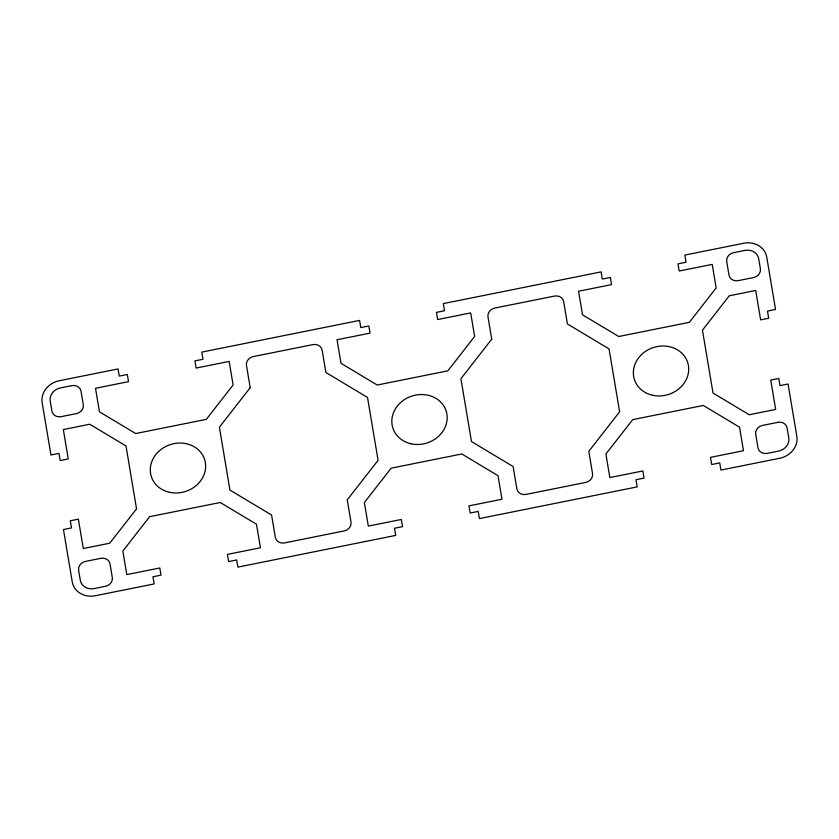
<?xml version="1.0" encoding="UTF-8"?>
<svg xmlns="http://www.w3.org/2000/svg" width="839" height="839" viewBox="0 0 839 839"><rect width="100%" height="100%" fill="white"/><g stroke="black" fill="none" stroke-linecap="round" stroke-linejoin="round"><path stroke-width="1.26" d="M136.547 508.833L109.752 543.211L83.292 548.528L78.363 519.142L70.308 520.767L71.514 527.93L63.46 529.545L72.248 581.867A20.566 18.122 -17.8 0 0 95.384 595.732L154.156 583.934L152.95 576.76L161.004 575.145L159.798 567.982L126.794 574.61L122.84 551.066L149.636 516.677L220.258 502.498L256.482 524.218L260.436 547.762L227.421 554.39L228.628 561.564L236.682 559.938L237.888 567.112L395.683 535.408L394.477 528.245L402.531 526.63L401.325 519.456L368.321 526.095L364.367 502.54L391.173 468.162L461.786 453.972L498.009 475.692L501.963 499.247L468.959 505.875L470.155 513.038L478.209 511.423L479.415 518.586L637.21 486.893L636.004 479.719L644.058 478.104L642.852 470.941L609.848 477.569L605.894 454.025L632.7 419.636L703.313 405.457L739.537 427.177L743.49 450.721L710.486 457.349L711.682 464.523L719.736 462.908L720.942 470.071L779.714 458.262A20.566 18.122 -17.8 0 0 796.83 436.301L788.052 383.989L779.997 385.604L778.791 378.441L770.747 380.057L775.676 409.442L749.227 414.749L713.003 393.03L702.453 330.167L729.248 295.789L755.708 290.472L760.637 319.858L768.692 318.233L767.486 311.07L775.54 309.455L766.752 257.133A20.566 18.122 -17.8 0 0 743.616 243.268L684.844 255.066L686.05 262.24L677.996 263.855L679.202 271.018L712.206 264.39L716.16 287.934L689.364 322.323L618.742 336.502L582.518 314.782L578.564 291.238L611.579 284.61L610.373 277.436L602.318 279.062L601.112 271.888L443.317 303.592L444.523 310.755L436.469 312.37L437.675 319.544L470.679 312.905L474.633 336.46L447.827 370.838L377.214 385.028L340.991 363.308L337.037 339.753L370.041 333.125L368.845 325.962L360.791 327.577L359.585 320.414L201.79 352.107L202.996 359.281L194.942 360.896L196.148 368.059L229.152 361.431L233.106 384.975L206.3 419.364L135.687 433.543L99.463 411.823L95.51 388.279L128.514 381.651L127.318 374.477L119.264 376.092L118.058 368.929L59.286 380.738A20.566 18.122 -17.8 0 0 42.17 402.699L50.948 455.011L59.003 453.396L60.209 460.559L68.253 458.943L63.324 429.558L89.773 424.251L125.997 445.97L136.547 508.833M250.211 387.681L219.388 427.208L229.938 490.07L271.584 515.041L275.328 537.359A8.222 7.247 -17.8 0 0 284.589 542.906L344.168 530.94A8.222 7.247 -17.8 0 0 351.017 522.162L347.262 499.845L378.085 460.307L367.524 397.445L325.889 372.474L322.134 350.157A8.222 7.247 -17.8 0 0 312.884 344.609L253.305 356.575A8.222 7.247 -17.8 0 0 246.456 365.364L250.211 387.681M491.738 339.155L460.915 378.693L471.476 441.555L513.111 466.526L516.866 488.843A8.222 7.247 -17.8 0 0 526.116 494.391L585.695 482.425A8.222 7.247 -17.8 0 0 592.544 473.636L588.789 451.319L619.612 411.792L609.062 348.93L567.416 323.959L563.672 301.641A8.222 7.247 -17.8 0 0 554.411 296.094L494.832 308.06A8.222 7.247 -17.8 0 0 487.983 316.838L491.738 339.155M71.766 385.636L60.492 387.901A12.344 10.876 -17.8 0 0 50.214 401.073L51.903 411.11A8.222 7.247 -17.8 0 0 61.153 416.658L76.454 413.585A8.222 7.247 -17.8 0 0 83.302 404.807L81.016 391.184A8.222 7.247 -17.8 0 0 71.766 385.636M744.822 250.431L733.548 252.696A8.222 7.247 -17.8 0 0 726.7 261.474L728.986 275.098A8.222 7.247 -17.8 0 0 738.247 280.646L753.537 277.573A8.222 7.247 -17.8 0 0 760.386 268.784L758.708 258.758A12.344 10.876 -17.8 0 0 744.822 250.431M100.753 558.355L85.463 561.427A8.222 7.247 -17.8 0 0 78.614 570.216L80.292 580.242A12.344 10.876 -17.8 0 0 94.178 588.569L105.452 586.304A8.222 7.247 -17.8 0 0 112.3 577.526L110.014 563.902A8.222 7.247 -17.8 0 0 100.753 558.355M777.847 422.342L762.546 425.415A8.222 7.247 -17.8 0 0 755.698 434.193L757.984 447.816A8.222 7.247 -17.8 0 0 767.234 453.364L778.508 451.099A12.344 10.876 -17.8 0 0 788.786 437.927L787.097 427.89A8.222 7.247 -17.8 0 0 777.847 422.342M169.53 492.304A27.97 24.646 -17.8 0 0 205.02 460.936A27.97 24.646 -17.8 0 0 159.358 450.816A27.97 24.646 -17.8 0 0 169.53 492.304M411.058 443.789A27.97 24.646 -17.8 0 0 446.547 412.421A27.97 24.646 -17.8 0 0 400.895 402.29A27.97 24.646 -17.8 0 0 411.058 443.789M652.595 395.263A27.97 24.646 -17.8 0 0 688.074 363.895A27.97 24.646 -17.8 0 0 642.422 353.775A27.97 24.646 -17.8 0 0 652.595 395.263"/></g></svg>
